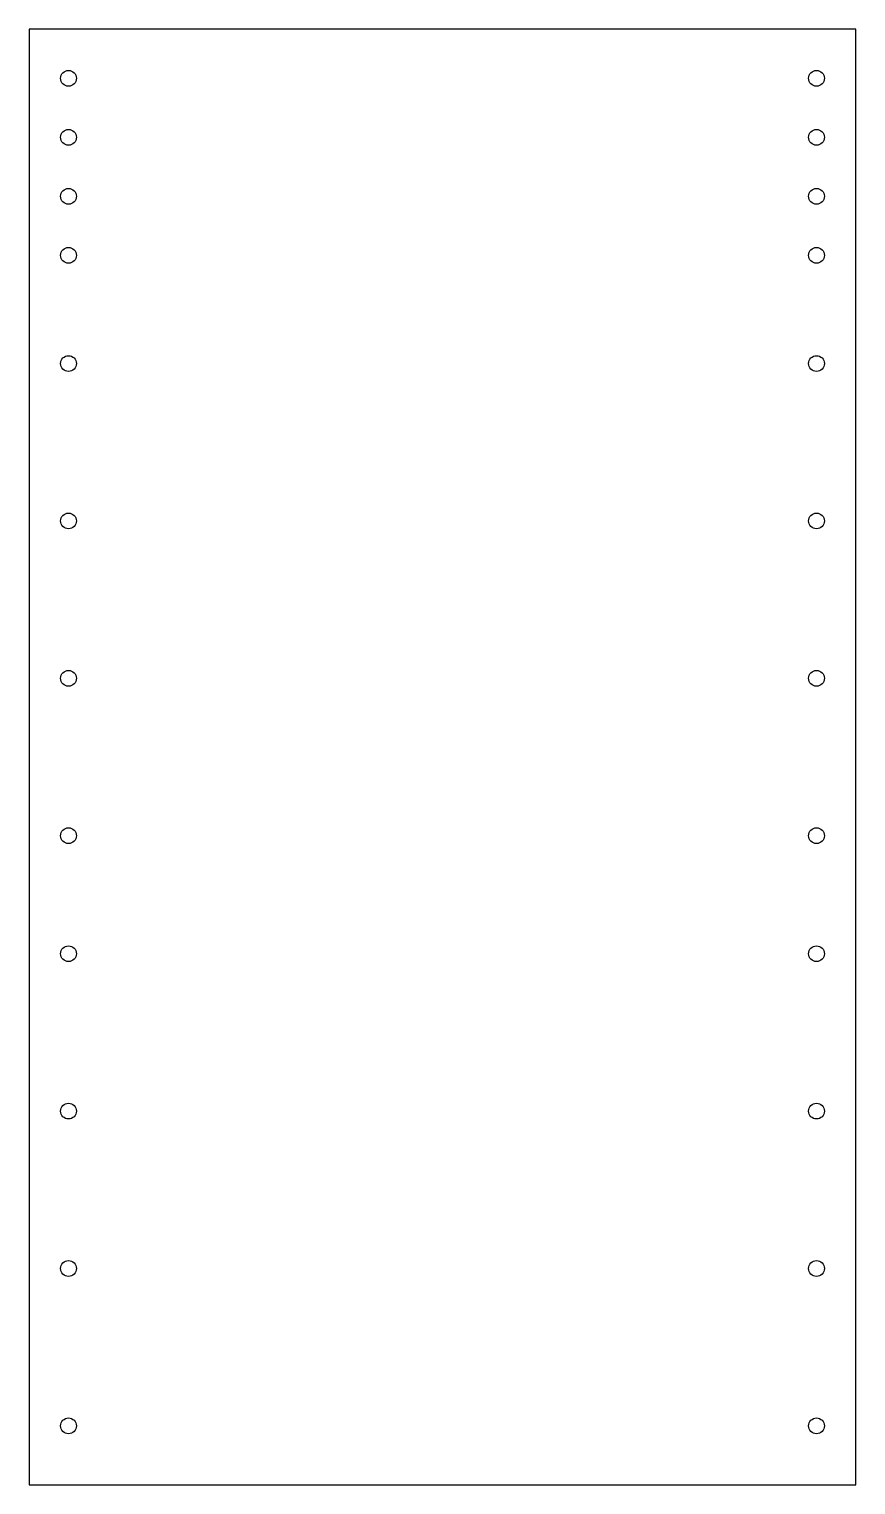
# Model space of a CAD drawing. Header units: millimetres. Extents: x -105 to 105, y -185 to 185.
import ezdxf

# ---------------------------------------------------------------- set-up
doc = ezdxf.new("R2010")
doc.units = ezdxf.units.MM

msp = doc.modelspace()

# ---------------------------------------------------------------- linework, layer by layer
msp.add_lwpolyline([(105, -185), (105, 185), (-105, 185), (-105, -185)], close=True)
for centre in [(-95, 172.5), (95, 172.5), (-95, 157.5), (95, 157.5), (-95, 142.5), (95, 142.5), (-95, 127.5), (95, 127.5), (-95, 100), (95, 100), (-95, 60), (95, 60), (-95, 20), (95, 20), (-95, -20), (95, -20), (-95, -50), (95, -50), (-95, -90), (95, -90), (-95, -130), (95, -130), (-95, -170), (95, -170)]:
    msp.add_circle(centre, 2)

doc.saveas('drawing.dxf')
